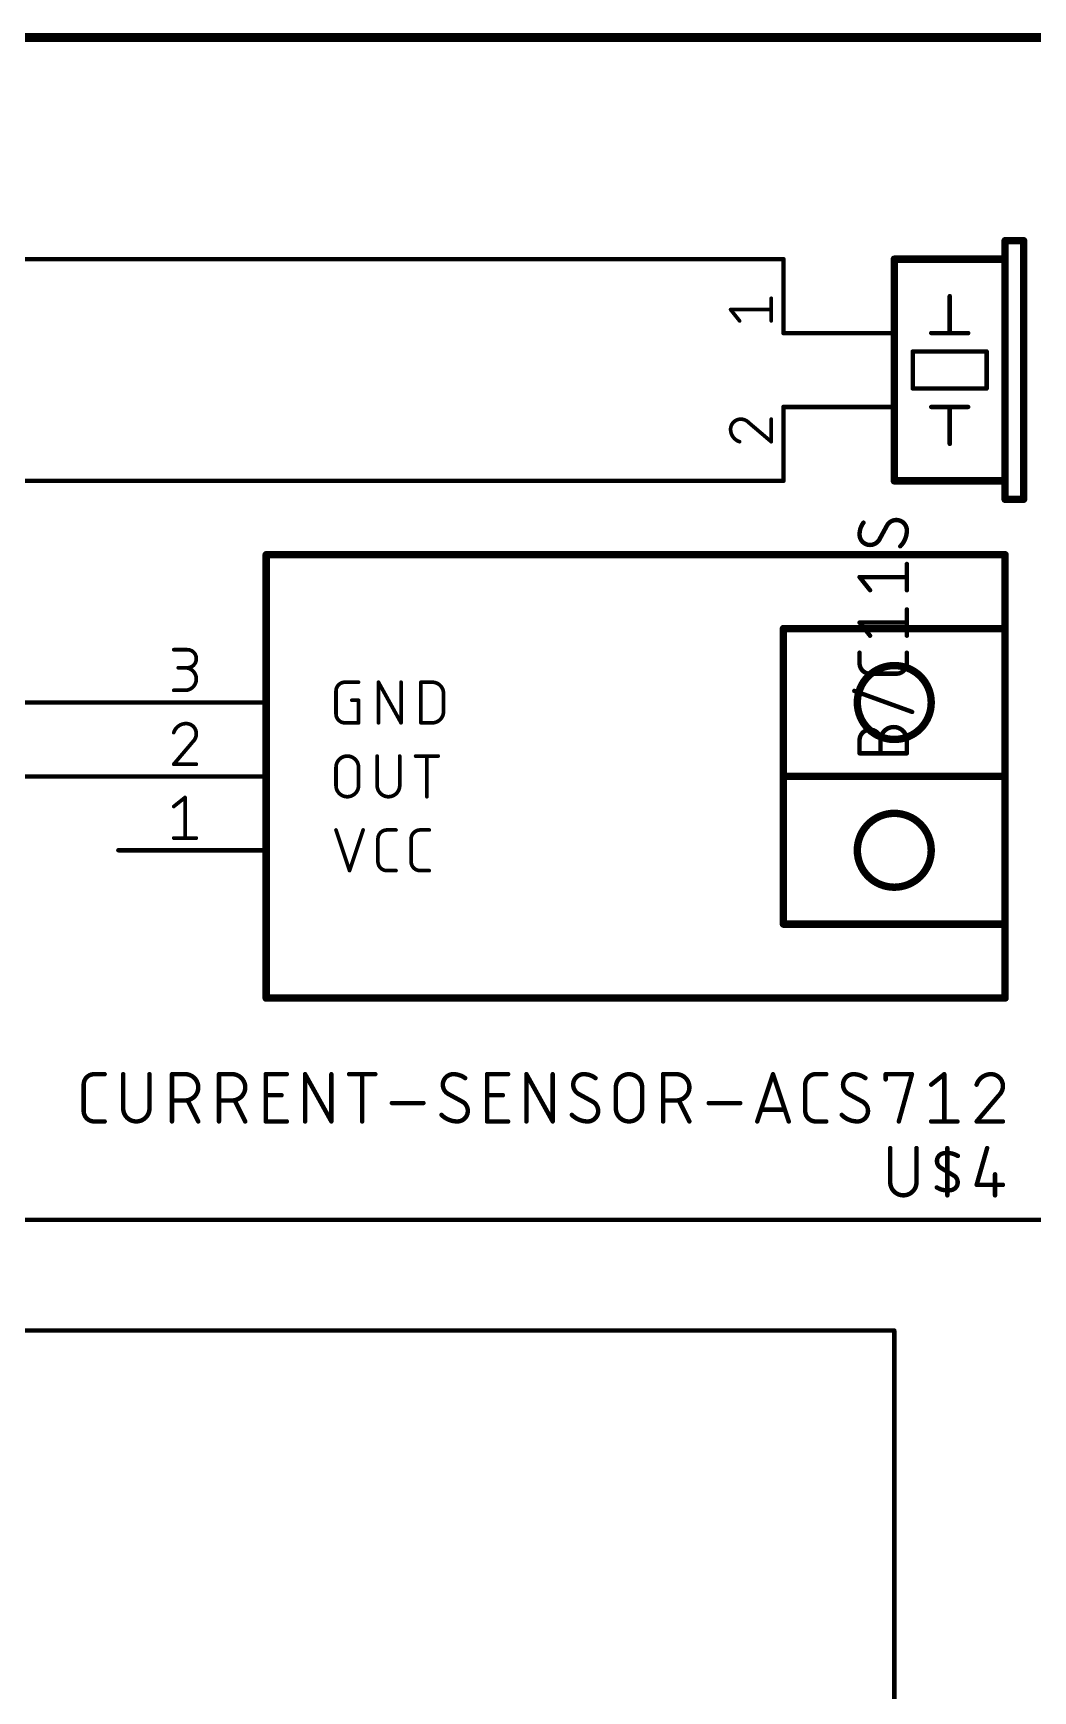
# Model space of a CAD drawing. Extents: x 0 to 389, y 0 to 264.
# Drawn here: x 317.1 to 351.5, y 207.3 to 264.3 of the extents above; entities that cross this region are included whole.
import ezdxf

# ---------------------------------------------------------------- set-up
doc = ezdxf.new("R2010")
doc.units = 0
for name, color, linetype in [('91', 122, 'CONTINUOUS'), ('94', 12, 'CONTINUOUS'), ('95', 251, 'CONTINUOUS'), ('96', 251, 'CONTINUOUS')]:
    doc.layers.add(name, color=color, linetype=linetype)

msp = doc.modelspace()

# ---------------------------------------------------------------- linework, layer by layer
at = {"layer": '91', "const_width": 0.1524}
for points in [[(342.9, 256.54), (274.32, 256.54)], [(342.9, 248.92), (300.99, 248.92)], [(320.04, 241.3), (298.45, 241.3)], [(320.04, 238.76), (295.91, 238.76)], [(359.41, 223.52), (279.4, 223.52)], [(346.71, 219.71), (276.86, 219.71)], [(346.71, 184.15), (346.71, 219.71)]]:
    msp.add_lwpolyline(points, dxfattribs=at)
at = {"layer": '91', "const_width": 0.0762}
for points in [[(342.9, 256.5019, 1), (342.9, 256.5781)], [(342.9, 248.8819, 1), (342.9, 248.9581)], [(320.04, 241.2619, 1), (320.04, 241.3381)], [(320.04, 238.7219, 1), (320.04, 238.7981)], [(346.7481, 219.71, 1), (346.6719, 219.71)], [(346.71, 219.6719, 1), (346.71, 219.7481)]]:
    msp.add_lwpolyline(points, format="xyb", dxfattribs=at)
at = {"layer": '94'}
for points, const_width in [([(388.62, 264.16), (0, 264.16)], 0.3), ([(351.155, 257.175), (350.52, 257.175)], 0.254), ([(350.52, 257.175), (350.52, 256.54)], 0.254), ([(351.155, 248.285), (351.155, 257.175)], 0.254), ([(342.9, 256.54), (342.9, 254)], 0.1524), ([(346.71, 256.54), (346.71, 254)], 0.254), ([(350.52, 256.54), (346.71, 256.54)], 0.254), ([(350.52, 256.54), (350.52, 248.92)], 0.254), ([(348.615, 255.27), (348.615, 254)], 0.1524), ([(342.9, 254), (346.71, 254)], 0.1524), ([(346.71, 254), (346.71, 251.46)], 0.254), ([(348.615, 254), (347.98, 254)], 0.1524), ([(348.615, 254), (349.25, 254)], 0.1524), ([(349.885, 253.365), (347.345, 253.365)], 0.1524), ([(347.345, 253.365), (347.345, 252.095)], 0.1524), ([(349.885, 252.095), (349.885, 253.365)], 0.1524), ([(347.345, 252.095), (349.885, 252.095)], 0.1524), ([(342.9, 251.46), (346.71, 251.46)], 0.1524), ([(342.9, 248.92), (342.9, 251.46)], 0.1524), ([(346.71, 251.46), (346.71, 248.92)], 0.254), ([(348.615, 251.46), (347.98, 251.46)], 0.1524), ([(349.25, 251.46), (348.615, 251.46)], 0.1524), ([(348.615, 251.46), (348.615, 250.19)], 0.1524), ([(346.71, 248.92), (350.52, 248.92)], 0.254), ([(350.52, 248.92), (350.52, 248.285)], 0.254), ([(350.52, 248.285), (351.155, 248.285)], 0.254), ([(325.12, 231.14), (325.12, 246.38)], 0.254), ([(325.12, 246.38), (350.52, 246.38)], 0.254), ([(350.52, 231.14), (350.52, 246.38)], 0.254), ([(350.52, 243.84), (342.9, 243.84)], 0.254), ([(342.9, 243.84), (342.9, 238.76)], 0.254), ([(320.04, 241.3), (325.12, 241.3)], 0.1524), ([(320.04, 238.76), (325.12, 238.76)], 0.1524), ([(342.9, 238.76), (342.9, 233.68)], 0.254), ([(350.52, 238.76), (342.9, 238.76)], 0.254), ([(320.04, 236.22), (325.12, 236.22)], 0.1524), ([(342.9, 233.68), (350.52, 233.68)], 0.254), ([(350.52, 231.14), (325.12, 231.14)], 0.254)]:
    msp.add_lwpolyline(points, dxfattribs=dict(at, const_width=const_width))
for points, const_width in [([(350.52, 257.2385, 1), (350.52, 257.1115)], 0.127), ([(350.5835, 257.175, 1), (350.4565, 257.175)], 0.127), ([(351.2185, 257.175, 1), (351.0915, 257.175)], 0.127), ([(351.155, 257.1115, 1), (351.155, 257.2385)], 0.127), ([(342.9381, 256.54, 1), (342.8619, 256.54)], 0.0762), ([(346.7735, 256.54, 1), (346.6465, 256.54)], 0.127), ([(346.71, 256.6035, 1), (346.71, 256.4765)], 0.127), ([(350.5835, 256.54, 1), (350.4565, 256.54)], 0.127), ([(350.4565, 256.54, 1), (350.5835, 256.54)], 0.127), ([(350.52, 256.4765, 1), (350.52, 256.6035)], 0.127), ([(348.6531, 255.27, 1), (348.5769, 255.27)], 0.0762), ([(342.9, 254.0381, 1), (342.9, 253.9619)], 0.0762), ([(342.8619, 254, 1), (342.9381, 254)], 0.0762), ([(346.7735, 254, 1), (346.6465, 254)], 0.127), ([(346.6465, 254, 1), (346.7735, 254)], 0.127), ([(346.71, 253.9619, 1), (346.71, 254.0381)], 0.0762), ([(347.98, 254.0381, 1), (347.98, 253.9619)], 0.0762), ([(348.615, 254.0381, 1), (348.615, 253.9619)], 0.0762), ([(348.5769, 254, 1), (348.6531, 254)], 0.0762), ([(348.615, 253.9619, 1), (348.615, 254.0381)], 0.0762), ([(349.25, 253.9619, 1), (349.25, 254.0381)], 0.0762), ([(347.345, 253.4031, 1), (347.345, 253.3269)], 0.0762), ([(347.3831, 253.365, 1), (347.3069, 253.365)], 0.0762), ([(349.9231, 253.365, 1), (349.8469, 253.365)], 0.0762), ([(349.885, 253.3269, 1), (349.885, 253.4031)], 0.0762), ([(347.345, 252.1331, 1), (347.345, 252.0569)], 0.0762), ([(347.3069, 252.095, 1), (347.3831, 252.095)], 0.0762), ([(349.8469, 252.095, 1), (349.9231, 252.095)], 0.0762), ([(349.885, 252.0569, 1), (349.885, 252.1331)], 0.0762), ([(342.9, 251.4981, 1), (342.9, 251.4219)], 0.0762), ([(342.9381, 251.46, 1), (342.8619, 251.46)], 0.0762), ([(346.7735, 251.46, 1), (346.6465, 251.46)], 0.127), ([(346.6465, 251.46, 1), (346.7735, 251.46)], 0.127), ([(346.71, 251.4219, 1), (346.71, 251.4981)], 0.0762), ([(347.98, 251.4981, 1), (347.98, 251.4219)], 0.0762), ([(348.615, 251.4981, 1), (348.615, 251.4219)], 0.0762), ([(348.6531, 251.46, 1), (348.5769, 251.46)], 0.0762), ([(348.615, 251.4219, 1), (348.615, 251.4981)], 0.0762), ([(349.25, 251.4219, 1), (349.25, 251.4981)], 0.0762), ([(348.5769, 250.19, 1), (348.6531, 250.19)], 0.0762), ([(346.71, 248.9835, 1), (346.71, 248.8565)], 0.127), ([(350.5835, 248.92, 1), (350.4565, 248.92)], 0.127), ([(350.52, 248.8565, 1), (350.52, 248.9835)], 0.127), ([(342.8619, 248.92, 1), (342.9381, 248.92)], 0.0762), ([(346.6465, 248.92, 1), (346.7735, 248.92)], 0.127), ([(350.4565, 248.92, 1), (350.5835, 248.92)], 0.127), ([(350.52, 248.3485, 1), (350.52, 248.2215)], 0.127), ([(350.4565, 248.285, 1), (350.5835, 248.285)], 0.127), ([(351.0915, 248.285, 1), (351.2185, 248.285)], 0.127), ([(351.155, 248.2215, 1), (351.155, 248.3485)], 0.127), ([(325.1835, 246.38, 1), (325.0565, 246.38)], 0.127), ([(325.12, 246.4435, 1), (325.12, 246.3165)], 0.127), ([(350.5835, 246.38, 1), (350.4565, 246.38)], 0.127), ([(350.52, 246.3165, 1), (350.52, 246.4435)], 0.127), ([(342.9, 243.9035, 1), (342.9, 243.7765)], 0.127), ([(342.9635, 243.84, 1), (342.8365, 243.84)], 0.127), ([(350.52, 243.7765, 1), (350.52, 243.9035)], 0.127), ([(346.71, 240.03, 1), (346.71, 242.57, 1), (346.71, 240.03)], 0.254), ([(320.04, 241.3381, 1), (320.04, 241.2619)], 0.0762), ([(325.12, 241.2619, 1), (325.12, 241.3381)], 0.0762), ([(320.04, 238.7981, 1), (320.04, 238.7219)], 0.0762), ([(325.12, 238.7219, 1), (325.12, 238.7981)], 0.0762), ([(342.9635, 238.76, 1), (342.8365, 238.76)], 0.127), ([(342.9, 238.8235, 1), (342.9, 238.6965)], 0.127), ([(342.8365, 238.76, 1), (342.9635, 238.76)], 0.127), ([(350.52, 238.6965, 1), (350.52, 238.8235)], 0.127), ([(346.71, 234.95, 1), (346.71, 237.49, 1), (346.71, 234.95)], 0.254), ([(320.04, 236.2581, 1), (320.04, 236.1819)], 0.0762), ([(325.12, 236.1819, 1), (325.12, 236.2581)], 0.0762), ([(342.9, 233.7435, 1), (342.9, 233.6165)], 0.127), ([(342.8365, 233.68, 1), (342.9635, 233.68)], 0.127), ([(350.52, 233.6165, 1), (350.52, 233.7435)], 0.127), ([(325.12, 231.2035, 1), (325.12, 231.0765)], 0.127), ([(325.0565, 231.14, 1), (325.1835, 231.14)], 0.127), ([(350.4565, 231.14, 1), (350.5835, 231.14)], 0.127), ([(350.52, 231.0765, 1), (350.52, 231.2035)], 0.127)]:
    msp.add_lwpolyline(points, format="xyb", dxfattribs=dict(at, const_width=const_width))
at = {"layer": '95'}
for points, const_width in [([(341.3943, 254.4191), (341.0839, 254.8072)], 0.127), ([(341.0839, 254.8072), (342.4809, 254.8072)], 0.127), ([(342.4809, 254.4191), (342.4809, 255.1952)], 0.127), ([(341.7048, 250.9245), (342.4809, 250.2648)], 0.127), ([(342.4809, 250.2648), (342.4809, 251.0409)], 0.127), ([(321.9436, 243.1161), (322.4093, 243.1161)], 0.127), ([(322.4093, 242.4952), (322.0988, 242.4952)], 0.127), ([(321.9436, 241.7191), (322.3316, 241.7191)], 0.127), ([(327.5203, 240.9119), (327.5203, 241.6881)], 0.127), ([(327.8307, 241.9985), (328.2964, 241.9985)], 0.127), ([(328.9804, 240.6015), (328.9804, 241.9985)], 0.127), ([(328.9804, 241.9985), (329.7565, 240.6015)], 0.127), ([(329.7565, 240.6015), (329.7565, 241.9985)], 0.127), ([(330.4405, 240.6015), (330.4405, 241.9985)], 0.127), ([(330.4405, 241.9985), (330.8286, 241.9985)], 0.127), ([(331.2166, 241.6104), (331.2166, 240.9896)], 0.127), ([(328.0636, 241.3776), (328.2964, 241.3776)], 0.127), ([(328.2964, 241.3776), (328.2964, 240.6015)], 0.127), ([(328.2964, 240.6015), (327.8307, 240.6015)], 0.127), ([(330.8286, 240.6015), (330.4405, 240.6015)], 0.127), ([(322.6033, 239.9552), (321.9436, 239.1791)], 0.127), ([(328.9348, 239.4585), (328.9348, 238.4496)], 0.127), ([(329.7109, 238.4496), (329.7109, 239.4585)], 0.127), ([(330.258, 239.4585), (331.0341, 239.4585)], 0.127), ([(330.6461, 238.0615), (330.6461, 239.4585)], 0.127), ([(321.9436, 239.1791), (322.7197, 239.1791)], 0.127), ([(327.5203, 238.4496), (327.5203, 239.0704)], 0.127), ([(328.2964, 239.0704), (328.2964, 238.4496)], 0.127), ([(321.9436, 237.7257), (322.3316, 238.0361)], 0.127), ([(322.3316, 238.0361), (322.3316, 236.6391)], 0.127), ([(321.9436, 236.6391), (322.7197, 236.6391)], 0.127), ([(327.5203, 236.9185), (327.986, 235.5215)], 0.127), ([(327.986, 235.5215), (328.4516, 236.9185)], 0.127), ([(328.9628, 235.8319), (328.9628, 236.6081)], 0.127), ([(329.2732, 236.9185), (329.5836, 236.9185)], 0.127), ([(330.1035, 235.8319), (330.1035, 236.6081)], 0.127), ([(330.4139, 236.9185), (330.7244, 236.9185)], 0.127), ([(329.5836, 235.5215), (329.2732, 235.5215)], 0.127), ([(330.7244, 235.5215), (330.4139, 235.5215)], 0.127), ([(346.5708, 225.9838), (346.5708, 224.8098)], 0.1524), ([(347.4739, 224.8098), (347.4739, 225.9838)], 0.1524), ([(348.5333, 224.3582), (348.5333, 225.9838)], 0.1524), ([(349.9019, 225.9838), (349.5407, 224.7194)], 0.1524), ([(348.5333, 225.171), (348.3076, 225.3065)], 0.1524), ([(348.5333, 225.171), (348.7591, 225.0355)], 0.1524), ([(350.1729, 225.0807), (350.1729, 224.3582)], 0.1524), ([(349.5407, 224.7194), (350.4438, 224.7194)], 0.1524)]:
    msp.add_lwpolyline(points, dxfattribs=dict(at, const_width=const_width))
for points, const_width in [([(341.1087, 254.827, 1), (341.0591, 254.7873)], 0.0635), ([(341.0839, 254.8389, 1), (341.0839, 254.7754)], 0.0635), ([(342.5127, 255.1952, 1), (342.4492, 255.1952)], 0.0635), ([(342.4809, 254.7754, 1), (342.4809, 254.8389)], 0.0635), ([(341.3696, 254.3993, 1), (341.4191, 254.4389)], 0.0635), ([(342.4492, 254.4191, 1), (342.5127, 254.4191)], 0.0635), ([(341.4332, 251.0409, 0.4142), (341.0839, 250.6917)], 0.127), ([(341.0839, 250.6917, 0.3252), (341.3943, 250.2648)], 0.127), ([(341.1156, 250.6917, 1), (341.0522, 250.6916)], 0.0635), ([(341.7048, 250.9245, 0.2053), (341.4332, 251.0409)], 0.127), ([(341.4331, 251.0726, 1), (341.4332, 251.0092)], 0.0635), ([(341.4332, 251.0092, 1), (341.4332, 251.0727)], 0.0635), ([(341.7254, 250.9487, 1), (341.6842, 250.9003)], 0.0635), ([(341.6818, 250.9026, 1), (341.7278, 250.9464)], 0.0635), ([(342.5127, 251.0409, 1), (342.4492, 251.0409)], 0.0635), ([(341.0522, 250.6917, 1), (341.1157, 250.6917)], 0.0635), ([(341.3846, 250.2346, 1), (341.4041, 250.295)], 0.0635), ([(342.4492, 250.2648, 1), (342.5127, 250.2648)], 0.0635), ([(342.4603, 250.2406, 1), (342.5015, 250.289)], 0.0635), ([(321.9436, 243.1479, 1), (321.9436, 243.0844)], 0.0635), ([(322.4093, 242.4952, 1), (322.4093, 243.1161)], 0.127), ([(322.4093, 243.1479, 1), (322.4093, 243.0844)], 0.0635), ([(322.4093, 243.0844, 1), (322.4093, 243.1479)], 0.0635), ([(322.0988, 242.527, 1), (322.0988, 242.4635)], 0.0635), ([(322.3316, 241.7191, 1), (322.3316, 242.4952)], 0.127), ([(322.3316, 242.527, 1), (322.3316, 242.4635)], 0.0635), ([(322.4093, 242.527, 1), (322.4093, 242.4635)], 0.0635), ([(322.4093, 242.4635, 1), (322.4093, 242.527)], 0.0635), ([(321.9436, 241.7508, 1), (321.9436, 241.6874)], 0.0635), ([(322.3316, 241.7508, 1), (322.3316, 241.6874)], 0.0635), ([(322.3316, 241.6874, 1), (322.3316, 241.7508)], 0.0635), ([(327.8307, 241.9985, 0.4142), (327.5203, 241.6881)], 0.127), ([(327.5521, 241.6881, 1), (327.4886, 241.6881)], 0.0635), ([(327.4886, 241.6881, 1), (327.5521, 241.6881)], 0.0635), ([(327.8307, 242.0302, 1), (327.8307, 241.9668)], 0.0635), ([(327.8307, 241.9668, 1), (327.8307, 242.0302)], 0.0635), ([(328.2964, 241.9668, 1), (328.2964, 242.0302)], 0.0635), ([(329.0122, 241.9985, 1), (328.9487, 241.9985)], 0.0635), ([(329.0082, 242.0139, 1), (328.9527, 241.9831)], 0.0635), ([(329.7883, 241.9985, 1), (329.7248, 241.9985)], 0.0635), ([(330.4405, 242.0302, 1), (330.4405, 241.9668)], 0.0635), ([(330.4723, 241.9985, 1), (330.4088, 241.9985)], 0.0635), ([(331.2166, 241.6104, 0.4142), (330.8286, 241.9985)], 0.127), ([(330.8286, 242.0302, 1), (330.8286, 241.9668)], 0.0635), ([(330.8286, 241.9668, 1), (330.8286, 242.0302)], 0.0635), ([(331.2484, 241.6104, 1), (331.1849, 241.6104)], 0.0635), ([(331.1849, 241.6104, 1), (331.2484, 241.6104)], 0.0635), ([(328.0636, 241.4094, 1), (328.0636, 241.3459)], 0.0635), ([(328.3282, 241.3776, 1), (328.2647, 241.3776)], 0.0635), ([(328.2964, 241.3459, 1), (328.2964, 241.4094)], 0.0635), ([(330.8286, 240.6015, 0.4142), (331.2166, 240.9896)], 0.127), ([(331.2484, 240.9896, 1), (331.1849, 240.9896)], 0.0635), ([(322.3705, 240.5761, 0.3252), (321.9436, 240.2657)], 0.127), ([(322.7197, 240.2269, 0.4142), (322.3705, 240.5761)], 0.127), ([(322.3705, 240.6079, 1), (322.3705, 240.5444)], 0.0635), ([(322.3705, 240.5444, 1), (322.3704, 240.6078)], 0.0635), ([(327.5203, 240.9119, 0.4142), (327.8307, 240.6015)], 0.127), ([(327.5521, 240.9119, 1), (327.4886, 240.9119)], 0.0635), ([(327.4886, 240.9119, 1), (327.5521, 240.9119)], 0.0635), ([(327.8307, 240.6333, 1), (327.8307, 240.5698)], 0.0635), ([(327.8307, 240.5698, 1), (327.8307, 240.6333)], 0.0635), ([(328.2647, 240.6015, 1), (328.3282, 240.6015)], 0.0635), ([(328.2964, 240.5698, 1), (328.2964, 240.6333)], 0.0635), ([(328.9487, 240.6015, 1), (329.0122, 240.6015)], 0.0635), ([(329.7248, 240.6015, 1), (329.7883, 240.6015)], 0.0635), ([(329.7288, 240.5861, 1), (329.7843, 240.6169)], 0.0635), ([(330.4405, 240.6333, 1), (330.4405, 240.5698)], 0.0635), ([(330.4088, 240.6015, 1), (330.4723, 240.6015)], 0.0635), ([(330.8286, 240.6332, 1), (330.8286, 240.5698)], 0.0635), ([(330.8286, 240.5698, 1), (330.8286, 240.6333)], 0.0635), ([(331.1849, 240.9896, 1), (331.2484, 240.9896)], 0.0635), ([(321.9134, 240.2754, 1), (321.9738, 240.2559)], 0.0635), ([(322.6033, 239.9552, 0.2053), (322.7197, 240.2269)], 0.127), ([(322.5814, 239.9782, 1), (322.6252, 239.9322)], 0.0635), ([(322.6275, 239.9346, 1), (322.5791, 239.9758)], 0.0635), ([(322.7514, 240.2268, 1), (322.688, 240.2269)], 0.0635), ([(322.688, 240.2269, 1), (322.7514, 240.2269)], 0.0635), ([(328.2964, 239.0704, 1), (327.5203, 239.0704)], 0.127), ([(328.9665, 239.4585, 1), (328.903, 239.4585)], 0.0635), ([(329.7426, 239.4585, 1), (329.6791, 239.4585)], 0.0635), ([(330.258, 239.4903, 1), (330.258, 239.4268)], 0.0635), ([(330.6778, 239.4585, 1), (330.6143, 239.4585)], 0.0635), ([(331.0341, 239.4268, 1), (331.0341, 239.4903)], 0.0635), ([(321.9194, 239.1997, 1), (321.9678, 239.1585)], 0.0635), ([(321.9436, 239.2108, 1), (321.9436, 239.1474)], 0.0635), ([(322.7197, 239.1474, 1), (322.7197, 239.2108)], 0.0635), ([(327.5521, 239.0704, 1), (327.4886, 239.0704)], 0.0635), ([(327.4886, 239.0704, 1), (327.5521, 239.0704)], 0.0635), ([(328.3282, 239.0704, 1), (328.2647, 239.0704)], 0.0635), ([(328.2647, 239.0704, 1), (328.3282, 239.0704)], 0.0635), ([(327.5203, 238.4496, 1), (328.2964, 238.4496)], 0.127), ([(327.552, 238.4496, 1), (327.4885, 238.4496)], 0.0635), ([(327.4886, 238.4496, 1), (327.5521, 238.4496)], 0.0635), ([(328.3282, 238.4496, 1), (328.2647, 238.4496)], 0.0635), ([(328.2647, 238.4496, 1), (328.3282, 238.4496)], 0.0635), ([(328.9348, 238.4496, 1), (329.7109, 238.4496)], 0.127), ([(328.9665, 238.4496, 1), (328.903, 238.4496)], 0.0635), ([(328.903, 238.4496, 1), (328.9665, 238.4496)], 0.0635), ([(329.7426, 238.4496, 1), (329.6791, 238.4496)], 0.0635), ([(329.6791, 238.4496, 1), (329.7426, 238.4496)], 0.0635), ([(321.9238, 237.7504, 1), (321.9634, 237.7009)], 0.0635), ([(322.3634, 238.0361, 1), (322.2999, 238.0361)], 0.0635), ([(322.3515, 238.0113, 1), (322.3118, 238.0609)], 0.0635), ([(330.6143, 238.0615, 1), (330.6778, 238.0615)], 0.0635), ([(321.9436, 236.6709, 1), (321.9436, 236.6074)], 0.0635), ([(322.2999, 236.6391, 1), (322.3634, 236.6391)], 0.0635), ([(322.7197, 236.6074, 1), (322.7197, 236.6709)], 0.0635), ([(327.5504, 236.9285, 1), (327.4902, 236.9085)], 0.0635), ([(328.4818, 236.9085, 1), (328.4215, 236.9285)], 0.0635), ([(329.2732, 236.9185, 0.4142), (328.9628, 236.6081)], 0.127), ([(328.9945, 236.6081, 1), (328.931, 236.6081)], 0.0635), ([(328.931, 236.6081, 1), (328.9945, 236.6081)], 0.0635), ([(329.2732, 236.9503, 1), (329.2732, 236.8868)], 0.0635), ([(329.2732, 236.8868, 1), (329.2732, 236.9502)], 0.0635), ([(329.5836, 236.8868, 1), (329.5836, 236.9503)], 0.0635), ([(330.4139, 236.9185, 0.4142), (330.1035, 236.6081)], 0.127), ([(330.1352, 236.6081, 1), (330.0717, 236.6081)], 0.0635), ([(330.0717, 236.6081, 1), (330.1352, 236.6081)], 0.0635), ([(330.4139, 236.9503, 1), (330.4139, 236.8868)], 0.0635), ([(330.4139, 236.8868, 1), (330.4139, 236.9502)], 0.0635), ([(330.7244, 236.8868, 1), (330.7244, 236.9503)], 0.0635), ([(327.9558, 235.5315, 1), (328.0161, 235.5115)], 0.0635), ([(327.9558, 235.5115, 1), (328.0161, 235.5315)], 0.0635), ([(328.9628, 235.8319, 0.4142), (329.2732, 235.5215)], 0.127), ([(328.9945, 235.8319, 1), (328.931, 235.8319)], 0.0635), ([(328.931, 235.8319, 1), (328.9945, 235.8319)], 0.0635), ([(329.2732, 235.5532, 1), (329.2732, 235.4898)], 0.0635), ([(329.2732, 235.4898, 1), (329.2732, 235.5532)], 0.0635), ([(329.5836, 235.4898, 1), (329.5836, 235.5532)], 0.0635), ([(330.1035, 235.8319, 0.4142), (330.4139, 235.5215)], 0.127), ([(330.1352, 235.8319, 1), (330.0717, 235.8319)], 0.0635), ([(330.0717, 235.8319, 1), (330.1352, 235.8319)], 0.0635), ([(330.4139, 235.5532, 1), (330.4139, 235.4898)], 0.0635), ([(330.4139, 235.4898, 1), (330.4139, 235.5532)], 0.0635), ([(330.7244, 235.4898, 1), (330.7244, 235.5532)], 0.0635), ([(346.6089, 225.9838, 1), (346.5327, 225.9838)], 0.0762), ([(347.512, 225.9838, 1), (347.4358, 225.9838)], 0.0762), ([(348.3979, 225.8032, 0.6917), (348.3076, 225.3065)], 0.1524), ([(348.391, 225.8407, 1), (348.4047, 225.7657)], 0.0762), ([(348.8946, 225.7129, 0.1823), (348.3979, 225.8032)], 0.1524), ([(348.4047, 225.7657, 1), (348.391, 225.8407)], 0.0762), ([(348.5714, 225.9838, 1), (348.4952, 225.9838)], 0.0762), ([(348.875, 225.6802, 1), (348.9142, 225.7455)], 0.0762), ([(349.9386, 225.9733, 1), (349.8653, 225.9943)], 0.0762), ([(348.3272, 225.3391, 1), (348.288, 225.2738)], 0.0762), ([(348.288, 225.2738, 1), (348.3272, 225.3391)], 0.0762), ([(348.5529, 225.2037, 1), (348.5137, 225.1383)], 0.0762), ([(348.5137, 225.1383, 1), (348.5529, 225.2037)], 0.0762), ([(348.6688, 224.5388, 0.6917), (348.7591, 225.0355)], 0.1524), ([(348.7787, 225.0682, 1), (348.7395, 225.0029)], 0.0762), ([(348.7395, 225.0029, 1), (348.7787, 225.0682)], 0.0762), ([(350.211, 225.0807, 1), (350.1348, 225.0807)], 0.0762), ([(346.5708, 224.8098, 1), (347.4739, 224.8098)], 0.1524), ([(346.6089, 224.8098, 1), (346.5327, 224.8098)], 0.0762), ([(346.5327, 224.8098, 1), (346.6089, 224.8098)], 0.0762), ([(347.512, 224.8098, 1), (347.4358, 224.8098)], 0.0762), ([(347.4358, 224.8098, 1), (347.512, 224.8098)], 0.0762), ([(348.1721, 224.6291, 0.1823), (348.6688, 224.5388)], 0.1524), ([(348.1917, 224.6618, 1), (348.1525, 224.5965)], 0.0762), ([(348.6619, 224.5763, 1), (348.6756, 224.5013)], 0.0762), ([(348.6756, 224.5013, 1), (348.6619, 224.5763)], 0.0762), ([(349.5407, 224.7575, 1), (349.5407, 224.6813)], 0.0762), ([(349.5041, 224.7299, 1), (349.5773, 224.709)], 0.0762), ([(350.4438, 224.6813, 1), (350.4438, 224.7575)], 0.0762), ([(348.4952, 224.3582, 1), (348.5714, 224.3582)], 0.0762), ([(350.1348, 224.3582, 1), (350.211, 224.3582)], 0.0762)]:
    msp.add_lwpolyline(points, format="xyb", dxfattribs=dict(at, const_width=const_width))
at = {"layer": '96'}
for points, const_width in [([(345.6517, 247.4835, 0.1623), (345.5162, 247.0771)], 0.1524), ([(345.6821, 247.4606, 1), (345.6212, 247.5064)], 0.0762), ([(346.4316, 247.4125, 1), (346.4973, 247.3738)], 0.0762), ([(346.7806, 247.5738, 0.2656), (346.4645, 247.3932)], 0.1524), ([(346.4979, 247.3749, 1), (346.431, 247.4114)], 0.0762), ([(347.1418, 247.2126, 0.4142), (346.7806, 247.5738)], 0.1524), ([(346.7806, 247.6119, 1), (346.7806, 247.5357)], 0.0762), ([(346.7806, 247.5357, 1), (346.7806, 247.6119)], 0.0762), ([(345.5162, 247.0771, 0.4142), (345.8774, 246.7158)], 0.1524), ([(345.5543, 247.0771, 1), (345.4781, 247.0771)], 0.0762), ([(345.4781, 247.0771, 1), (345.5543, 247.0771)], 0.0762), ([(345.8774, 246.7158, 0.2656), (346.1935, 246.8965)], 0.1524), ([(345.8774, 246.7539, 1), (345.8774, 246.6777)], 0.0762), ([(345.8774, 246.6777, 1), (345.8774, 246.7539)], 0.0762), ([(346.1601, 246.9147, 1), (346.227, 246.8782)], 0.0762), ([(346.2264, 246.8771, 1), (346.1607, 246.9158)], 0.0762), ([(346.916, 246.6707, 0.2), (347.1418, 247.2126)], 0.1524), ([(347.1799, 247.2126, 1), (347.1037, 247.2126)], 0.0762), ([(347.1037, 247.2126, 1), (347.1799, 247.2126)], 0.0762), ([(346.8892, 246.6977, 1), (346.9429, 246.6436)], 0.0762), ([(345.546, 245.635, 1), (345.4864, 245.5874)], 0.0762), ([(345.5162, 245.6493, 1), (345.5162, 245.5731)], 0.0762), ([(347.1799, 246.0628, 1), (347.1037, 246.0628)], 0.0762), ([(347.1418, 245.5731, 1), (347.1418, 245.6493)], 0.0762), ([(345.8477, 245.1359, 1), (345.9072, 245.1835)], 0.0762), ([(347.1037, 245.1597, 1), (347.1799, 245.1597)], 0.0762), ([(347.1799, 244.4997, 1), (347.1037, 244.4997)], 0.0762), ([(345.546, 244.0719, 1), (345.4864, 244.0243)], 0.0762), ([(345.5162, 244.0862, 1), (345.5162, 244.01)], 0.0762), ([(347.1418, 244.01, 1), (347.1418, 244.0862)], 0.0762), ([(345.8477, 243.5727, 1), (345.9072, 243.6204)], 0.0762), ([(347.1037, 243.5966, 1), (347.1799, 243.5966)], 0.0762), ([(345.5543, 243.0125, 1), (345.4781, 243.0125)], 0.0762), ([(347.1799, 243.0125, 1), (347.1037, 243.0125)], 0.0762), ([(345.5162, 242.6512, 0.4142), (345.8774, 242.29)], 0.1524), ([(345.5543, 242.6512, 1), (345.4781, 242.6512)], 0.0762), ([(345.4781, 242.6512, 1), (345.5543, 242.6512)], 0.0762), ([(345.8774, 242.3281, 1), (345.8774, 242.2519)], 0.0762), ([(345.8774, 242.2519, 1), (345.8774, 242.3281)], 0.0762), ([(346.7806, 242.29, 0.4142), (347.1418, 242.6512)], 0.1524), ([(346.7806, 242.3281, 1), (346.7806, 242.2519)], 0.0762), ([(346.7806, 242.2519, 1), (346.7806, 242.3281)], 0.0762), ([(347.1799, 242.6512, 1), (347.1037, 242.6512)], 0.0762), ([(347.1037, 242.6512, 1), (347.1799, 242.6512)], 0.0762), ([(345.3486, 241.7357, 1), (345.3226, 241.6641)], 0.0762), ([(347.3094, 240.9416, 1), (347.3354, 241.0133)], 0.0762), ([(347.1418, 240.0051, 1), (346.2387, 240.0051)], 0.1524), ([(346.2387, 240.0051, 1), (345.5162, 240.0051)], 0.1524), ([(345.5543, 240.0051, 1), (345.4781, 240.0051)], 0.0762), ([(345.4781, 240.0051, 1), (345.5543, 240.0051)], 0.0762), ([(346.2768, 240.0051, 1), (346.2006, 240.0051)], 0.0762), ([(346.2006, 240.0051, 1), (346.2768, 240.0051)], 0.0762), ([(346.2006, 240.0051, 1), (346.2768, 240.0051)], 0.0762), ([(347.1799, 240.0051, 1), (347.1037, 240.0051)], 0.0762), ([(347.1037, 240.0051, 1), (347.1799, 240.0051)], 0.0762), ([(345.5162, 239.5916, 1), (345.5162, 239.5154)], 0.0762), ([(345.4781, 239.5535, 1), (345.5543, 239.5535)], 0.0762), ([(346.2006, 239.5535, 1), (346.2768, 239.5535)], 0.0762), ([(347.1037, 239.5535, 1), (347.1799, 239.5535)], 0.0762), ([(347.1418, 239.5154, 1), (347.1418, 239.5916)], 0.0762), ([(319.2087, 228.5238, 0.4142), (318.8474, 228.1626)], 0.1524), ([(319.2087, 228.5619, 1), (319.2087, 228.4857)], 0.0762), ([(319.2087, 228.4857, 1), (319.2087, 228.5619)], 0.0762), ([(319.5699, 228.4857, 1), (319.5699, 228.5619)], 0.0762), ([(320.2442, 228.5238, 1), (320.168, 228.5238)], 0.0762), ([(321.1473, 228.5238, 1), (321.0711, 228.5238)], 0.0762), ([(321.9207, 228.5238, 1), (321.8445, 228.5238)], 0.0762), ([(321.8826, 228.5619, 1), (321.8826, 228.4857)], 0.0762), ([(322.3341, 227.6207, 1), (322.3341, 228.5238)], 0.1524), ([(322.3341, 228.5619, 1), (322.3341, 228.4857)], 0.0762), ([(322.3341, 228.4857, 1), (322.3341, 228.5619)], 0.0762), ([(323.5359, 228.5238, 1), (323.4597, 228.5238)], 0.0762), ([(323.4978, 228.5619, 1), (323.4978, 228.4857)], 0.0762), ([(323.9493, 227.6207, 1), (323.9493, 228.5238)], 0.1524), ([(323.9493, 228.5619, 1), (323.9493, 228.4857)], 0.0762), ([(323.9493, 228.4857, 1), (323.9493, 228.5619)], 0.0762), ([(325.1449, 228.5238, 1), (325.0687, 228.5238)], 0.0762), ([(325.1068, 228.5619, 1), (325.1068, 228.4857)], 0.0762), ([(325.8293, 228.4857, 1), (325.8293, 228.5619)], 0.0762), ([(326.4967, 228.5238, 1), (326.4205, 228.5238)], 0.0762), ([(326.4919, 228.5423, 1), (326.4253, 228.5053)], 0.0762), ([(327.3998, 228.5238, 1), (327.3236, 228.5238)], 0.0762), ([(327.9696, 228.5619, 1), (327.9696, 228.4857)], 0.0762), ([(328.4592, 228.5238, 1), (328.383, 228.5238)], 0.0762), ([(328.8727, 228.4857, 1), (328.8727, 228.5619)], 0.0762), ([(331.5543, 228.5238, 0.4142), (331.1931, 228.1626)], 0.1524), ([(331.9607, 228.3883, 0.1623), (331.5543, 228.5238)], 0.1524), ([(331.5543, 228.5619, 1), (331.5543, 228.4857)], 0.0762), ([(331.5543, 228.4857, 1), (331.5543, 228.5619)], 0.0762), ([(332.7521, 228.5238, 1), (332.6759, 228.5238)], 0.0762), ([(332.714, 228.5619, 1), (332.714, 228.4857)], 0.0762), ([(333.4365, 228.4857, 1), (333.4365, 228.5619)], 0.0762), ([(334.1039, 228.5238, 1), (334.0277, 228.5238)], 0.0762), ([(334.0991, 228.5423, 1), (334.0325, 228.5053)], 0.0762), ([(335.007, 228.5238, 1), (334.9308, 228.5238)], 0.0762), ([(336.0353, 228.5238, 0.4142), (335.6741, 228.1626)], 0.1524), ([(336.4417, 228.3883, 0.1623), (336.0353, 228.5238)], 0.1524), ([(336.0353, 228.5619, 1), (336.0353, 228.4857)], 0.0762), ([(336.0353, 228.4857, 1), (336.0353, 228.5619)], 0.0762), ([(338.043, 228.0722, 1), (337.1399, 228.0722)], 0.1524), ([(338.8024, 228.5238, 1), (338.7262, 228.5238)], 0.0762), ([(338.7643, 228.5619, 1), (338.7643, 228.4857)], 0.0762), ([(339.2159, 227.6207, 1), (339.2159, 228.5238)], 0.1524), ([(339.2159, 228.5619, 1), (339.2159, 228.4857)], 0.0762), ([(339.2159, 228.4857, 1), (339.2159, 228.5619)], 0.0762), ([(342.5775, 228.5358, 1), (342.5052, 228.5118)], 0.0762), ([(342.5775, 228.5118, 1), (342.5052, 228.5358)], 0.0762), ([(344.0102, 228.5238, 0.4142), (343.649, 228.1626)], 0.1524), ([(344.0102, 228.5619, 1), (344.0102, 228.4857)], 0.0762), ([(344.0102, 228.4857, 1), (344.0102, 228.5619)], 0.0762), ([(344.3715, 228.4857, 1), (344.3715, 228.5619)], 0.0762), ([(345.3098, 228.5238, 0.4142), (344.9486, 228.1626)], 0.1524), ([(345.7162, 228.3883, 0.1623), (345.3098, 228.5238)], 0.1524), ([(345.3098, 228.5619, 1), (345.3098, 228.4857)], 0.0762), ([(345.3098, 228.4857, 1), (345.3098, 228.5619)], 0.0762), ([(346.4525, 228.5238, 1), (346.3763, 228.5238)], 0.0762), ([(346.4144, 228.5619, 1), (346.4144, 228.4857)], 0.0762), ([(347.3543, 228.5136, 1), (347.2808, 228.534)], 0.0762), ([(347.3176, 228.4857, 1), (347.3176, 228.5619)], 0.0762), ([(348.4672, 228.5238, 1), (348.391, 228.5238)], 0.0762), ([(348.4529, 228.494, 1), (348.4053, 228.5536)], 0.0762), ([(350.0374, 228.5238, 0.3252), (349.5407, 228.1626)], 0.1524), ([(350.4438, 228.1174, 0.4142), (350.0374, 228.5238)], 0.1524), ([(350.0374, 228.5619, 1), (350.0374, 228.4857)], 0.0762), ([(350.0374, 228.4857, 1), (350.0374, 228.5619)], 0.0762), ([(318.8855, 228.1626, 1), (318.8093, 228.1626)], 0.0762), ([(318.8093, 228.1626, 1), (318.8855, 228.1626)], 0.0762), ([(331.1931, 228.1626, 0.2656), (331.3737, 227.8465)], 0.1524), ([(331.2312, 228.1626, 1), (331.155, 228.1626)], 0.0762), ([(331.155, 228.1626, 1), (331.2312, 228.1626)], 0.0762), ([(331.9379, 228.3579, 1), (331.9836, 228.4188)], 0.0762), ([(335.6741, 228.1626, 0.2656), (335.8547, 227.8465)], 0.1524), ([(335.7122, 228.1626, 1), (335.636, 228.1626)], 0.0762), ([(335.636, 228.1626, 1), (335.7122, 228.1626)], 0.0762), ([(336.4188, 228.3579, 1), (336.4646, 228.4188)], 0.0762), ([(337.178, 228.0722, 1), (337.1018, 228.0722)], 0.0762), ([(337.1018, 228.0722, 1), (337.178, 228.0722)], 0.0762), ([(338.0811, 228.0722, 1), (338.0049, 228.0722)], 0.0762), ([(338.0049, 228.0722, 1), (338.0811, 228.0722)], 0.0762), ([(343.6871, 228.1626, 1), (343.6109, 228.1626)], 0.0762), ([(343.6109, 228.1626, 1), (343.6871, 228.1626)], 0.0762), ([(344.9486, 228.1626, 0.2656), (345.1292, 227.8465)], 0.1524), ([(344.9867, 228.1626, 1), (344.9105, 228.1626)], 0.0762), ([(344.9105, 228.1626, 1), (344.9867, 228.1626)], 0.0762), ([(345.6934, 228.3579, 1), (345.7391, 228.4188)], 0.0762), ([(346.3763, 228.3432, 1), (346.4525, 228.3432)], 0.0762), ([(347.9538, 228.1923, 1), (348.0014, 228.1328)], 0.0762), ([(349.5044, 228.1743, 1), (349.5769, 228.1508)], 0.0762), ([(350.3083, 227.8013, 0.2053), (350.4438, 228.1174)], 0.1524), ([(350.4819, 228.1174, 1), (350.4057, 228.1174)], 0.0762), ([(350.4057, 228.1174, 1), (350.4819, 228.1174)], 0.0762), ([(320.2061, 227.3498, 1), (321.1092, 227.3498)], 0.1524), ([(320.2442, 227.3498, 1), (320.168, 227.3498)], 0.0762), ([(320.168, 227.3498, 1), (320.2442, 227.3498)], 0.0762), ([(321.1473, 227.3498, 1), (321.0711, 227.3498)], 0.0762), ([(321.0711, 227.3498, 1), (321.1473, 227.3498)], 0.0762), ([(321.8826, 227.6588, 1), (321.8826, 227.5826)], 0.0762), ([(322.3341, 227.6588, 1), (322.3341, 227.5826)], 0.0762), ([(322.3341, 227.5826, 1), (322.3341, 227.6588)], 0.0762), ([(322.4585, 227.6377, 1), (322.3904, 227.6036)], 0.0762), ([(323.4978, 227.6588, 1), (323.4978, 227.5826)], 0.0762), ([(323.9493, 227.6588, 1), (323.9493, 227.5826)], 0.0762), ([(323.9493, 227.5826, 1), (323.9493, 227.6588)], 0.0762), ([(324.0737, 227.6377, 1), (324.0056, 227.6036)], 0.0762), ([(325.1068, 227.8394, 1), (325.1068, 227.7632)], 0.0762), ([(325.6487, 227.7632, 1), (325.6487, 227.8394)], 0.0762), ([(329.4424, 227.5685, 1), (329.4424, 227.4923)], 0.0762), ([(330.5261, 227.4923, 1), (330.5261, 227.5685)], 0.0762), ([(331.392, 227.8799, 1), (331.3555, 227.813)], 0.0762), ([(331.3544, 227.8136, 1), (331.3931, 227.8793)], 0.0762), ([(331.8898, 227.6084, 1), (331.8511, 227.5427)], 0.0762), ([(332.0511, 227.2594, 0.2656), (331.8704, 227.5755)], 0.1524), ([(331.8522, 227.5421, 1), (331.8887, 227.609)], 0.0762), ([(332.714, 227.8394, 1), (332.714, 227.7632)], 0.0762), ([(333.2559, 227.7632, 1), (333.2559, 227.8394)], 0.0762), ([(335.8729, 227.8799, 1), (335.8364, 227.813)], 0.0762), ([(335.8353, 227.8136, 1), (335.874, 227.8793)], 0.0762), ([(336.3707, 227.6084, 1), (336.332, 227.5427)], 0.0762), ([(336.532, 227.2594, 0.2656), (336.3514, 227.5755)], 0.1524), ([(336.3331, 227.5421, 1), (336.3696, 227.609)], 0.0762), ([(337.1399, 227.3498, 1), (338.043, 227.3498)], 0.1524), ([(337.178, 227.3498, 1), (337.1018, 227.3498)], 0.0762), ([(337.1018, 227.3498, 1), (337.178, 227.3498)], 0.0762), ([(338.0811, 227.3498, 1), (338.0049, 227.3498)], 0.0762), ([(338.0049, 227.3498, 1), (338.0811, 227.3498)], 0.0762), ([(338.7643, 227.6588, 1), (338.7643, 227.5826)], 0.0762), ([(339.2159, 227.6588, 1), (339.2159, 227.5826)], 0.0762), ([(339.2159, 227.5826, 1), (339.2159, 227.6588)], 0.0762), ([(339.3402, 227.6377, 1), (339.2721, 227.6036)], 0.0762), ([(340.3322, 227.5685, 1), (340.3322, 227.4923)], 0.0762), ([(341.4159, 227.4923, 1), (341.4159, 227.5685)], 0.0762), ([(342.135, 227.3427, 1), (342.135, 227.2665)], 0.0762), ([(342.9478, 227.2665, 1), (342.9478, 227.3427)], 0.0762), ([(345.1474, 227.8799, 1), (345.111, 227.813)], 0.0762), ([(345.1099, 227.8136, 1), (345.1485, 227.8793)], 0.0762), ([(345.6453, 227.6084, 1), (345.6066, 227.5427)], 0.0762), ([(345.8065, 227.2594, 0.2656), (345.6259, 227.5755)], 0.1524), ([(345.6077, 227.5421, 1), (345.6442, 227.609)], 0.0762), ([(350.2821, 227.8289, 1), (350.3346, 227.7737)], 0.0762), ([(350.3374, 227.7766, 1), (350.2793, 227.826)], 0.0762), ([(318.8474, 227.2594, 0.4142), (319.2087, 226.8982)], 0.1524), ([(318.8855, 227.2594, 1), (318.8093, 227.2594)], 0.0762), ([(318.8093, 227.2594, 1), (318.8855, 227.2594)], 0.0762), ([(319.2087, 226.9363, 1), (319.2087, 226.8601)], 0.0762), ([(319.2087, 226.8601, 1), (319.2087, 226.9363)], 0.0762), ([(319.5699, 226.8601, 1), (319.5699, 226.9363)], 0.0762), ([(321.8445, 226.8982, 1), (321.9207, 226.8982)], 0.0762), ([(322.7516, 226.8812, 1), (322.8198, 226.9152)], 0.0762), ([(323.4597, 226.8982, 1), (323.5359, 226.8982)], 0.0762), ([(324.3668, 226.8812, 1), (324.435, 226.9152)], 0.0762), ([(325.1068, 226.9363, 1), (325.1068, 226.8601)], 0.0762), ([(325.0687, 226.8982, 1), (325.1449, 226.8982)], 0.0762), ([(325.8293, 226.8601, 1), (325.8293, 226.9363)], 0.0762), ([(326.4205, 226.8982, 1), (326.4967, 226.8982)], 0.0762), ([(327.3236, 226.8982, 1), (327.3998, 226.8982)], 0.0762), ([(327.3284, 226.8797, 1), (327.395, 226.9167)], 0.0762), ([(328.383, 226.8982, 1), (328.4592, 226.8982)], 0.0762), ([(331.1479, 227.124, 0.2), (331.6898, 226.8982)], 0.1524), ([(331.175, 227.1508, 1), (331.1209, 227.0971)], 0.0762), ([(331.6898, 226.8982, 0.4142), (332.0511, 227.2594)], 0.1524), ([(331.6898, 226.9363, 1), (331.6898, 226.8601)], 0.0762), ([(331.6898, 226.8601, 1), (331.6898, 226.9363)], 0.0762), ([(332.0892, 227.2594, 1), (332.013, 227.2594)], 0.0762), ([(332.013, 227.2594, 1), (332.0892, 227.2594)], 0.0762), ([(332.714, 226.9363, 1), (332.714, 226.8601)], 0.0762), ([(332.6759, 226.8982, 1), (332.7521, 226.8982)], 0.0762), ([(333.4365, 226.8601, 1), (333.4365, 226.9363)], 0.0762), ([(334.0277, 226.8982, 1), (334.1039, 226.8982)], 0.0762), ([(334.9308, 226.8982, 1), (335.007, 226.8982)], 0.0762), ([(334.9356, 226.8797, 1), (335.0022, 226.9167)], 0.0762), ([(335.6289, 227.124, 0.2), (336.1708, 226.8982)], 0.1524), ([(335.656, 227.1508, 1), (335.6018, 227.0971)], 0.0762), ([(336.1708, 226.8982, 0.4142), (336.532, 227.2594)], 0.1524), ([(336.1708, 226.9363, 1), (336.1708, 226.8601)], 0.0762), ([(336.1708, 226.8601, 1), (336.1708, 226.9363)], 0.0762), ([(336.5701, 227.2594, 1), (336.4939, 227.2594)], 0.0762), ([(336.4939, 227.2594, 1), (336.5701, 227.2594)], 0.0762), ([(338.7262, 226.8982, 1), (338.8024, 226.8982)], 0.0762), ([(339.6333, 226.8812, 1), (339.7015, 226.9152)], 0.0762), ([(341.9634, 226.9102, 1), (342.0356, 226.8862)], 0.0762), ([(343.0471, 226.8862, 1), (343.1194, 226.9102)], 0.0762), ([(343.649, 227.2594, 0.4142), (344.0102, 226.8982)], 0.1524), ([(343.6871, 227.2594, 1), (343.6109, 227.2594)], 0.0762), ([(343.6109, 227.2594, 1), (343.6871, 227.2594)], 0.0762), ([(344.0102, 226.9363, 1), (344.0102, 226.8601)], 0.0762), ([(344.0102, 226.8601, 1), (344.0102, 226.9363)], 0.0762), ([(344.3715, 226.8601, 1), (344.3715, 226.9363)], 0.0762), ([(344.9034, 227.124, 0.2), (345.4453, 226.8982)], 0.1524), ([(344.9305, 227.1508, 1), (344.8764, 227.0971)], 0.0762), ([(345.4453, 226.8982, 0.4142), (345.8065, 227.2594)], 0.1524), ([(345.4453, 226.9363, 1), (345.4453, 226.8601)], 0.0762), ([(345.4453, 226.8601, 1), (345.4453, 226.9363)], 0.0762), ([(345.8446, 227.2594, 1), (345.7684, 227.2594)], 0.0762), ([(345.7684, 227.2594, 1), (345.8446, 227.2594)], 0.0762), ([(346.8293, 226.9084, 1), (346.9027, 226.888)], 0.0762), ([(347.9776, 226.9363, 1), (347.9776, 226.8601)], 0.0762), ([(348.391, 226.8982, 1), (348.4672, 226.8982)], 0.0762), ([(348.8807, 226.8601, 1), (348.8807, 226.9363)], 0.0762), ([(349.5407, 226.9363, 1), (349.5407, 226.8601)], 0.0762), ([(349.5117, 226.9229, 1), (349.5697, 226.8735)], 0.0762), ([(350.4438, 226.8601, 1), (350.4438, 226.9363)], 0.0762)]:
    msp.add_lwpolyline(points, format="xyb", dxfattribs=dict(at, const_width=const_width))
at = {"layer": '96', "const_width": 0.1524}
for points in [[(346.4645, 247.3932), (346.1935, 246.8965)], [(345.8774, 245.1597), (345.5162, 245.6112)], [(345.5162, 245.6112), (347.1418, 245.6112)], [(347.1418, 245.1597), (347.1418, 246.0628)], [(347.1418, 243.5966), (347.1418, 244.4997)], [(345.8774, 243.5966), (345.5162, 244.0481)], [(345.5162, 244.0481), (347.1418, 244.0481)], [(345.5162, 242.6512), (345.5162, 243.0125)], [(347.1418, 243.0125), (347.1418, 242.6512)], [(346.7806, 242.29), (345.8774, 242.29)], [(347.3224, 240.9775), (345.3356, 241.6999)], [(345.5162, 239.5535), (345.5162, 240.0051)], [(346.2387, 239.5535), (346.2387, 240.0051)], [(347.1418, 240.0051), (347.1418, 239.5535)], [(347.1418, 239.5535), (345.5162, 239.5535)], [(319.2087, 228.5238), (319.5699, 228.5238)], [(320.2061, 228.5238), (320.2061, 227.3498)], [(321.1092, 227.3498), (321.1092, 228.5238)], [(321.8826, 226.8982), (321.8826, 228.5238)], [(321.8826, 228.5238), (322.3341, 228.5238)], [(323.4978, 226.8982), (323.4978, 228.5238)], [(323.4978, 228.5238), (323.9493, 228.5238)], [(325.1068, 226.8982), (325.1068, 228.5238)], [(325.1068, 228.5238), (325.8293, 228.5238)], [(326.4586, 226.8982), (326.4586, 228.5238)], [(326.4586, 228.5238), (327.3617, 226.8982)], [(327.3617, 226.8982), (327.3617, 228.5238)], [(327.9696, 228.5238), (328.8727, 228.5238)], [(328.4211, 226.8982), (328.4211, 228.5238)], [(332.714, 226.8982), (332.714, 228.5238)], [(332.714, 228.5238), (333.4365, 228.5238)], [(334.0658, 226.8982), (334.0658, 228.5238)], [(334.0658, 228.5238), (334.9689, 226.8982)], [(334.9689, 226.8982), (334.9689, 228.5238)], [(338.7643, 226.8982), (338.7643, 228.5238)], [(338.7643, 228.5238), (339.2159, 228.5238)], [(341.9995, 226.8982), (342.5414, 228.5238)], [(342.5414, 228.5238), (343.0832, 226.8982)], [(344.0102, 228.5238), (344.3715, 228.5238)], [(346.4144, 228.3432), (346.4144, 228.5238)], [(346.4144, 228.5238), (347.3176, 228.5238)], [(347.3176, 228.5238), (346.866, 226.8982)], [(347.9776, 228.1626), (348.4291, 228.5238)], [(348.4291, 228.5238), (348.4291, 226.8982)], [(318.8474, 227.2594), (318.8474, 228.1626)], [(337.1399, 227.3498), (337.1399, 228.0722)], [(338.043, 228.0722), (338.043, 227.3498)], [(343.649, 227.2594), (343.649, 228.1626)], [(322.3341, 227.6207), (321.8826, 227.6207)], [(322.7857, 226.8982), (322.4244, 227.6207)], [(323.9493, 227.6207), (323.4978, 227.6207)], [(324.4009, 226.8982), (324.0397, 227.6207)], [(325.1068, 227.8013), (325.6487, 227.8013)], [(329.4424, 227.5304), (330.5261, 227.5304)], [(331.8704, 227.5755), (331.3737, 227.8465)], [(332.714, 227.8013), (333.2559, 227.8013)], [(336.3514, 227.5755), (335.8547, 227.8465)], [(339.2159, 227.6207), (338.7643, 227.6207)], [(339.6674, 226.8982), (339.3062, 227.6207)], [(340.3322, 227.5304), (341.4159, 227.5304)], [(342.9478, 227.3046), (342.135, 227.3046)], [(345.6259, 227.5755), (345.1292, 227.8465)], [(350.3083, 227.8013), (349.5407, 226.8982)], [(319.5699, 226.8982), (319.2087, 226.8982)], [(325.8293, 226.8982), (325.1068, 226.8982)], [(333.4365, 226.8982), (332.714, 226.8982)], [(344.3715, 226.8982), (344.0102, 226.8982)], [(347.9776, 226.8982), (348.8807, 226.8982)], [(349.5407, 226.8982), (350.4438, 226.8982)]]:
    msp.add_lwpolyline(points, dxfattribs=at)

doc.saveas('drawing.dxf')
